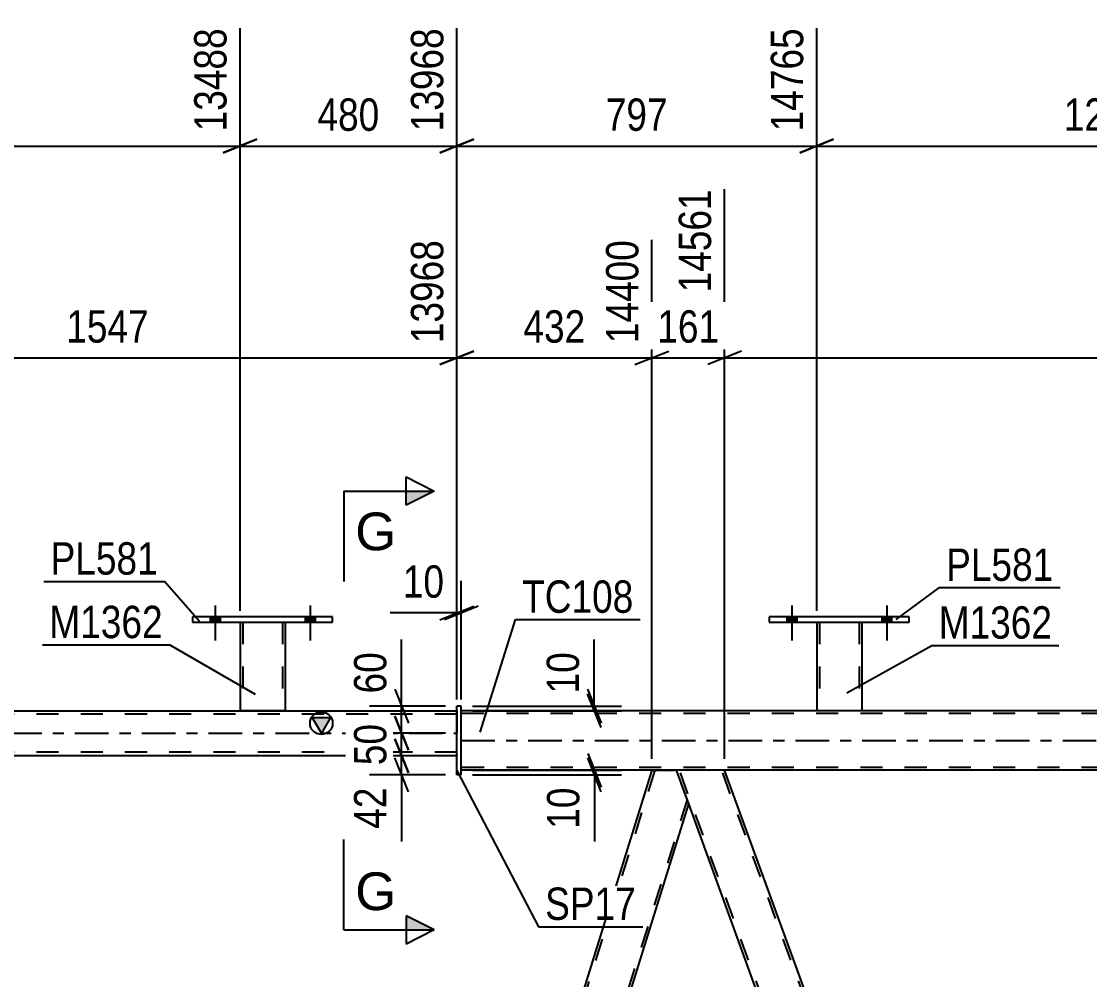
# Model space of a CAD drawing. Header units: millimetres. Extents: x 0 to 841, y 0 to 594.
# Drawn here: x 570.1 to 664.7, y 415.7 to 500.6 of the extents above; entities that cross this region are included whole.
import ezdxf

# ---------------------------------------------------------------- set-up
doc = ezdxf.new("R2010")
doc.units = ezdxf.units.MM
doc.linetypes.add('DXK_LINE_DOT2', pattern=[3.9198, 1.9599, -1.9599])
doc.linetypes.add('DXK_LINE_DOT3', pattern=[5.9187, 2.979, -0.9799, 0.9799, -0.9799])
doc.styles.add('Arial', font='ARIAL.TTF', dxfattribs={"height": 0.2})
doc.styles.add('Arial Narrow', font='ARIALN.TTF', dxfattribs={"height": 0.2})

# ---------------------------------------------------------------- blocks, each defined once
blk = doc.blocks.new('Part-318887959-3688 - 3653')
at = {"color": 2, "linetype": 'Continuous'}
for p, q in [((636.334, 447.854), (636.334, 447.374)), ((648.734, 447.854), (636.334, 447.854)), ((648.734, 447.374), (648.734, 447.854)), ((636.334, 447.374), (648.734, 447.374))]:
    blk.add_line(p, q, dxfattribs=at)
blk = doc.blocks.new('Part-318887959-3693 - 3653')
at = {"color": 7, "linetype": 'DXK_LINE_DOT2'}
for p, q in [((640.534, 447.377), (644.534, 447.377)), ((640.534, 447.374), (640.534, 447.377)), ((640.534, 447.377), (640.534, 447.374)), ((640.774, 447.377), (640.774, 439.534)), ((644.294, 447.377), (644.294, 439.534)), ((644.534, 447.377), (644.534, 447.374)), ((644.534, 447.374), (644.534, 447.377)), ((644.238, 439.534), (644.276, 439.534)), ((644.238, 439.534), (644.276, 439.534)), ((644.276, 439.534), (644.294, 439.534)), ((644.276, 439.534), (644.294, 439.534))]:
    blk.add_line(p, q, dxfattribs=at)
at = {"color": 2, "linetype": 'Continuous'}
for p, q in [((640.534, 447.374), (640.534, 439.534)), ((644.534, 447.374), (644.534, 439.534)), ((640.534, 439.534), (644.534, 439.534))]:
    blk.add_line(p, q, dxfattribs=at)
blk = doc.blocks.new('Part-318887959-4108 - 3653')
at = {"color": 2, "linetype": 'Continuous'}
for p, q in [((546.777, 435.533), (542.52, 435.533)), ((589.634, 317.784), (546.777, 435.533)), ((586.641, 314.313), (544.067, 431.283))]:
    blk.add_line(p, q, dxfattribs=at)
at = {"color": 7, "linetype": 'DXK_LINE_DOT2'}
for p, q in [((542.52, 435.533), (544.067, 431.283)), ((586.896, 314.313), (542.776, 435.533)), ((590.642, 314.313), (546.522, 435.533)), ((590.898, 314.313), (589.634, 317.784)), ((586.641, 314.313), (590.898, 314.313))]:
    blk.add_line(p, q, dxfattribs=at)
blk = doc.blocks.new('Part-318887959-3734 - 3653')
at = {"color": 2, "linetype": 'Continuous'}
for p, q in [((585.254, 447.854), (585.254, 447.374)), ((597.654, 447.854), (585.254, 447.854)), ((597.654, 447.374), (597.654, 447.854)), ((585.254, 447.374), (597.654, 447.374))]:
    blk.add_line(p, q, dxfattribs=at)
blk = doc.blocks.new('Part-318887959-3739 - 3653')
at = {"color": 7, "linetype": 'DXK_LINE_DOT2'}
for p, q in [((589.454, 447.377), (593.454, 447.377)), ((589.454, 447.374), (589.454, 447.377)), ((589.454, 447.377), (589.454, 447.374)), ((589.694, 447.377), (589.694, 439.534)), ((593.214, 447.377), (593.214, 439.534)), ((593.454, 447.377), (593.454, 447.374)), ((593.454, 447.374), (593.454, 447.377)), ((593.158, 439.534), (593.196, 439.534)), ((593.158, 439.534), (593.196, 439.534)), ((593.196, 439.534), (593.214, 439.534)), ((593.196, 439.534), (593.214, 439.534))]:
    blk.add_line(p, q, dxfattribs=at)
at = {"color": 2, "linetype": 'Continuous'}
for p, q in [((589.454, 447.374), (589.454, 439.534)), ((593.454, 447.374), (593.454, 439.534)), ((589.454, 439.534), (593.454, 439.534))]:
    blk.add_line(p, q, dxfattribs=at)
blk = doc.blocks.new('Part-318887959-3769 - 3653')
at = {"color": 2, "linetype": 'Continuous'}
for p, q in [((625.938, 434.253), (589.634, 317.784)), ((629.202, 431.283), (628.121, 434.253)), ((592.742, 314.313), (629.202, 431.283)), ((590.898, 314.313), (589.634, 317.784))]:
    blk.add_line(p, q, dxfattribs=at)
at = {"color": 7, "linetype": 'DXK_LINE_DOT2'}
for p, q in [((626.189, 434.253), (589.77, 317.412)), ((625.938, 434.253), (628.121, 434.253)), ((629.066, 431.655), (592.491, 314.313)), ((592.742, 314.313), (590.898, 314.313))]:
    blk.add_line(p, q, dxfattribs=at)
blk = doc.blocks.new('Bolt-318887959-3896 - 3653')
at = {"linetype": 'Continuous'}
for points in [[(637.894, 447.374), (638.774, 447.374), (638.774, 447.854), (637.894, 447.854)], [(646.294, 447.374), (647.174, 447.374), (647.174, 447.854), (646.294, 447.854)]]:
    blk.add_hatch(color=1, dxfattribs=at).paths.add_polyline_path(points)
at = {"color": 1, "linetype": 'Continuous'}
for p, q in [((638.334, 448.854), (638.334, 445.734)), ((646.734, 448.854), (646.734, 445.734)), ((637.894, 447.854), (637.894, 447.374)), ((638.774, 447.854), (638.774, 447.374)), ((646.294, 447.854), (646.294, 447.374)), ((647.174, 447.854), (647.174, 447.374))]:
    blk.add_line(p, q, dxfattribs=at)
blk = doc.blocks.new('Bolt-318887959-3897 - 3653')
at = {"linetype": 'Continuous'}
for points in [[(586.814, 447.374), (587.694, 447.374), (587.694, 447.854), (586.814, 447.854)], [(595.214, 447.374), (596.094, 447.374), (596.094, 447.854), (595.214, 447.854)]]:
    blk.add_hatch(color=1, dxfattribs=at).paths.add_polyline_path(points)
at = {"color": 1, "linetype": 'Continuous'}
for p, q in [((587.254, 448.854), (587.254, 445.734)), ((595.654, 448.854), (595.654, 445.734)), ((586.814, 447.854), (586.814, 447.374)), ((587.694, 447.854), (587.694, 447.374)), ((595.214, 447.854), (595.214, 447.374)), ((596.094, 447.854), (596.094, 447.374))]:
    blk.add_line(p, q, dxfattribs=at)
blk = doc.blocks.new('Bolt-318887959-3898 - 3653')
at = {"linetype": 'Continuous'}
for points in [[(586.814, 447.374), (587.694, 447.374), (587.694, 447.854), (586.814, 447.854)], [(595.214, 447.374), (596.094, 447.374), (596.094, 447.854), (595.214, 447.854)]]:
    blk.add_hatch(color=1, dxfattribs=at).paths.add_polyline_path(points)
at = {"color": 1, "linetype": 'Continuous'}
for p, q in [((587.254, 448.854), (587.254, 445.734)), ((595.654, 448.854), (595.654, 445.734)), ((586.814, 447.854), (586.814, 447.374)), ((587.694, 447.854), (587.694, 447.374)), ((595.214, 447.854), (595.214, 447.374)), ((596.094, 447.854), (596.094, 447.374))]:
    blk.add_line(p, q, dxfattribs=at)
blk = doc.blocks.new('Bolt-318887959-3901 - 3653')
at = {"linetype": 'Continuous'}
for points in [[(637.894, 447.374), (638.774, 447.374), (638.774, 447.854), (637.894, 447.854)], [(646.294, 447.374), (647.174, 447.374), (647.174, 447.854), (646.294, 447.854)]]:
    blk.add_hatch(color=1, dxfattribs=at).paths.add_polyline_path(points)
at = {"color": 1, "linetype": 'Continuous'}
for p, q in [((638.334, 448.854), (638.334, 445.734)), ((646.734, 448.854), (646.734, 445.734)), ((637.894, 447.854), (637.894, 447.374)), ((638.774, 447.854), (638.774, 447.374)), ((646.294, 447.854), (646.294, 447.374)), ((647.174, 447.854), (647.174, 447.374))]:
    blk.add_line(p, q, dxfattribs=at)
blk = doc.blocks.new('Part-318887959-3949 - 3653')
at = {"color": 7, "linetype": 'DXK_LINE_DOT2'}
for p, q in [((632.377, 434.253), (628.121, 434.253)), ((629.202, 431.283), (628.121, 434.253)), ((672.031, 314.313), (628.376, 434.253)), ((675.777, 314.313), (632.122, 434.253)), ((671.775, 314.313), (670.022, 319.129)), ((676.032, 314.313), (674.279, 319.129)), ((676.032, 314.313), (671.775, 314.313))]:
    blk.add_line(p, q, dxfattribs=at)
at = {"color": 2, "linetype": 'Continuous'}
for p, q in [((674.279, 319.129), (632.377, 434.253)), ((670.022, 319.129), (629.202, 431.283))]:
    blk.add_line(p, q, dxfattribs=at)
blk = doc.blocks.new('Part-318887959-4097 - 3653')
at = {"linetype": 'Continuous'}
blk.add_hatch(color=2, dxfattribs=at).paths.add_polyline_path([(596.655, 437.533), (595.855, 438.933), (597.455, 438.933)])
at = {"color": 2, "linetype": 'Continuous'}
for p, q in [((107.249, 439.533), (608.655, 439.533)), ((596.655, 437.533), (595.855, 438.933)), ((595.855, 438.933), (597.455, 438.933)), ((597.455, 438.933), (596.655, 437.533)), ((608.655, 435.533), (546.777, 435.533))]:
    blk.add_line(p, q, dxfattribs=at)
at = {"color": 7, "linetype": 'DXK_LINE_DOT2'}
for p, q in [((608.655, 439.213), (107.249, 439.213)), ((608.655, 439.533), (608.655, 435.533)), ((608.655, 435.853), (107.249, 435.853))]:
    blk.add_line(p, q, dxfattribs=at)
at = {"color": 7, "linetype": 'DXK_LINE_DOT3'}
blk.add_line((107.249, 437.533), (608.655, 437.533), dxfattribs=at)
at = {"color": 2, "linetype": 'Continuous'}
blk.add_circle((596.655, 438.433), 1, dxfattribs=at)
blk = doc.blocks.new('Part-318887959-4229 - 3653')
at = {"color": 2, "linetype": 'Continuous'}
for p, q in [((608.655, 433.853), (608.655, 439.933)), ((609.055, 439.933), (608.655, 439.933)), ((609.055, 433.853), (609.055, 439.933)), ((609.055, 433.853), (608.655, 433.853))]:
    blk.add_line(p, q, dxfattribs=at)
blk = doc.blocks.new('Part-318887959-4234 - 3653')
at = {"color": 2, "linetype": 'Continuous'}
for p, q in [((711.865, 439.533), (609.055, 439.533)), ((711.865, 434.253), (609.055, 434.253))]:
    blk.add_line(p, q, dxfattribs=at)
at = {"color": 7, "linetype": 'DXK_LINE_DOT2'}
for p, q in [((609.055, 434.253), (609.055, 439.533)), ((771.794, 439.293), (609.055, 439.293)), ((771.794, 434.493), (609.055, 434.493))]:
    blk.add_line(p, q, dxfattribs=at)
at = {"color": 7, "linetype": 'DXK_LINE_DOT3'}
blk.add_line((609.055, 436.893), (771.794, 436.893), dxfattribs=at)
blk = doc.blocks.new('StraightDimension-318887959-5180 - 3653')
at = {"color": 7, "linetype": 'Continuous'}
for p, q in [((538.373, 448.377), (538.373, 499.98)), ((589.454, 448.377), (589.454, 499.98)), ((539.873, 490.139), (536.873, 488.939)), ((538.373, 489.539), (589.454, 489.539)), ((587.954, 488.939), (590.954, 490.139))]:
    blk.add_line(p, q, dxfattribs=at)
at = {"color": 0}
blk.add_wipeout([(568.17, 490.289), (568.17, 494.489), (559.657, 494.489), (559.657, 490.289)], dxfattribs=at)
at = {"color": 3, "style": 'Arial Narrow'}
blk.add_text('1277', height=2.8633, dxfattribs=at).set_placement((560.257, 490.889))
at = {"color": 0, "linetype": 'Continuous'}
blk.add_wipeout([(588.854, 500.58), (584.654, 500.58), (584.654, 490.239), (588.854, 490.239)], dxfattribs=at)
at = {"color": 3, "linetype": 'Continuous', "style": 'Arial Narrow'}
blk.add_text('13488', height=2.8633, rotation=90.00021, dxfattribs=at).set_placement((588.254, 490.839))
blk = doc.blocks.new('StraightDimension-318887959-4904 - 3653')
at = {"color": 7, "linetype": 'Continuous'}
for p, q in [((546.777, 436.533), (546.777, 485.72)), ((608.655, 440.533), (608.655, 481.22)), ((548.277, 471.379), (545.277, 470.179)), ((607.155, 470.179), (610.155, 471.379)), ((546.777, 470.779), (608.655, 470.779))]:
    blk.add_line(p, q, dxfattribs=at)
at = {"color": 0}
blk.add_wipeout([(581.972, 471.529), (581.972, 475.729), (573.46, 475.729), (573.46, 471.529)], dxfattribs=at)
at = {"color": 3, "style": 'Arial Narrow'}
blk.add_text('1547', height=2.8633, dxfattribs=at).set_placement((574.06, 472.129))
at = {"color": 0, "linetype": 'Continuous'}
blk.add_wipeout([(608.055, 481.82), (603.855, 481.82), (603.855, 471.479), (608.055, 471.479)], dxfattribs=at)
at = {"color": 3, "linetype": 'Continuous', "style": 'Arial Narrow'}
blk.add_text('13968', height=2.8633, rotation=90.00021, dxfattribs=at).set_placement((607.455, 472.079))
blk = doc.blocks.new('StraightDimension-318887959-4952 - 3653')
at = {"color": 7, "linetype": 'Continuous'}
for p, q in [((632.377, 435.253), (632.377, 485.72)), ((711.072, 435.253), (711.072, 481.22)), ((633.877, 471.379), (630.877, 470.179)), ((709.572, 470.179), (712.572, 471.379)), ((632.377, 470.779), (711.072, 470.779))]:
    blk.add_line(p, q, dxfattribs=at)
at = {"color": 0}
blk.add_wipeout([(675.981, 471.529), (675.981, 475.729), (667.468, 475.729), (667.468, 471.529)], dxfattribs=at)
at = {"color": 3, "style": 'Arial Narrow'}
blk.add_text('1967', height=2.8633, dxfattribs=at).set_placement((668.068, 472.129))
at = {"color": 0, "linetype": 'Continuous'}
blk.add_wipeout([(710.472, 481.82), (706.272, 481.82), (706.272, 471.479), (710.472, 471.479)], dxfattribs=at)
at = {"color": 3, "linetype": 'Continuous', "style": 'Arial Narrow'}
blk.add_text('16529', height=2.8633, rotation=90.00021, dxfattribs=at).set_placement((709.872, 472.079))
blk = doc.blocks.new('StraightDimension-318887959-4389 - 3653')
at = {"color": 7, "linetype": 'Continuous'}
for p, q in [((620.828, 439.933), (620.828, 445.84)), ((620.828, 439.933), (620.828, 445.84)), ((620.228, 441.433), (621.428, 438.433)), ((621.428, 438.033), (620.228, 441.033)), ((610.055, 439.933), (623.228, 439.933)), ((610.055, 439.533), (623.228, 439.533)), ((620.828, 439.533), (620.828, 439.933))]:
    blk.add_line(p, q, dxfattribs=at)
at = {"color": 0}
blk.add_wipeout([(620.078, 445.315), (615.878, 445.315), (615.878, 440.458), (620.078, 440.458)], dxfattribs=at)
at = {"color": 3, "style": 'Arial Narrow'}
blk.add_text('10', height=2.8633, rotation=90.00021, dxfattribs=at).set_placement((619.478, 441.058))
blk = doc.blocks.new('StraightDimension-318887959-5351 - 3653')
at = {"color": 7, "linetype": 'Continuous'}
for p, q in [((603.161, 437.033), (604.361, 434.033)), ((607.655, 435.533), (600.911, 435.533)), ((604.361, 432.353), (603.161, 435.353)), ((603.761, 433.853), (603.761, 435.533)), ((607.655, 433.853), (600.911, 433.853)), ((603.761, 433.853), (603.761, 427.947)), ((603.761, 433.853), (603.761, 427.947))]:
    blk.add_line(p, q, dxfattribs=at)
at = {"color": 0}
blk.add_wipeout([(603.011, 433.328), (598.811, 433.328), (598.811, 428.472), (603.011, 428.472)], dxfattribs=at)
at = {"color": 3, "style": 'Arial Narrow'}
blk.add_text('42', height=2.8633, rotation=90.00021, dxfattribs=at).set_placement((602.411, 429.072))
blk = doc.blocks.new('StraightDimension-318887959-5331 - 3653')
at = {"color": 7, "linetype": 'Continuous'}
for p, q in [((603.761, 439.933), (603.761, 445.84)), ((603.761, 439.933), (603.761, 445.84)), ((603.161, 441.433), (604.361, 438.433)), ((607.655, 439.933), (600.911, 439.933)), ((603.761, 437.533), (603.761, 439.933)), ((604.361, 436.033), (603.161, 439.033)), ((607.655, 437.533), (600.911, 437.533))]:
    blk.add_line(p, q, dxfattribs=at)
at = {"color": 0}
blk.add_wipeout([(603.011, 445.315), (598.811, 445.315), (598.811, 440.458), (603.011, 440.458)], dxfattribs=at)
at = {"color": 3, "style": 'Arial Narrow'}
blk.add_text('60', height=2.8633, rotation=90.00021, dxfattribs=at).set_placement((602.411, 441.058))
blk = doc.blocks.new('StraightDimension-318887959-4916 - 3653')
at = {"color": 7, "linetype": 'Continuous'}
for p, q in [((608.655, 440.533), (608.655, 481.22)), ((625.938, 435.253), (625.938, 481.22)), ((610.155, 471.379), (607.155, 470.179)), ((624.438, 470.179), (627.438, 471.379)), ((608.655, 470.779), (625.938, 470.779))]:
    blk.add_line(p, q, dxfattribs=at)
at = {"color": 0}
blk.add_wipeout([(620.639, 471.529), (620.639, 475.729), (613.954, 475.729), (613.954, 471.529)], dxfattribs=at)
at = {"color": 3, "style": 'Arial Narrow'}
blk.add_text('432', height=2.8633, dxfattribs=at).set_placement((614.554, 472.129))
at = {"color": 0, "linetype": 'Continuous'}
blk.add_wipeout([(625.338, 481.82), (621.138, 481.82), (621.138, 471.479), (625.338, 471.479)], dxfattribs=at)
at = {"color": 3, "linetype": 'Continuous', "style": 'Arial Narrow'}
blk.add_text('14400', height=2.8633, rotation=90.00021, dxfattribs=at).set_placement((624.738, 472.079))
blk = doc.blocks.new('StraightDimension-318887959-4933 - 3653')
at = {"color": 7, "linetype": 'Continuous'}
for p, q in [((632.377, 435.253), (632.377, 485.72)), ((625.938, 435.253), (625.938, 481.22)), ((624.438, 470.179), (627.438, 471.379)), ((633.877, 471.379), (630.877, 470.179)), ((625.938, 470.779), (632.377, 470.779))]:
    blk.add_line(p, q, dxfattribs=at)
at = {"color": 0}
blk.add_wipeout([(632.5, 471.529), (632.5, 475.729), (625.815, 475.729), (625.815, 471.529)], dxfattribs=at)
at = {"color": 3, "style": 'Arial Narrow'}
blk.add_text('161', height=2.8633, dxfattribs=at).set_placement((626.415, 472.129))
at = {"color": 0, "linetype": 'Continuous'}
blk.add_wipeout([(631.777, 486.32), (627.577, 486.32), (627.577, 475.979), (631.777, 475.979)], dxfattribs=at)
at = {"color": 3, "linetype": 'Continuous', "style": 'Arial Narrow'}
blk.add_text('14561', height=2.8633, rotation=90.00021, dxfattribs=at).set_placement((631.177, 476.579))
blk = doc.blocks.new('StraightDimension-318887959-5017 - 3653')
at = {"color": 7, "linetype": 'Continuous'}
for p, q in [((608.655, 440.533), (608.655, 451.041)), ((609.055, 440.533), (609.055, 451.041)), ((607.155, 447.591), (610.155, 448.791)), ((610.555, 448.791), (607.555, 447.591)), ((608.655, 448.191), (602.749, 448.191)), ((608.655, 448.191), (602.749, 448.191)), ((608.655, 448.191), (609.055, 448.191))]:
    blk.add_line(p, q, dxfattribs=at)
at = {"color": 0}
blk.add_wipeout([(608.13, 448.941), (608.13, 453.141), (603.274, 453.141), (603.274, 448.941)], dxfattribs=at)
at = {"color": 3, "style": 'Arial Narrow'}
blk.add_text('10', height=2.8633, dxfattribs=at).set_placement((603.874, 449.541))
blk = doc.blocks.new('StraightDimension-318887959-5026 - 3653')
at = {"color": 7, "linetype": 'Continuous'}
for p, q in [((620.254, 435.753), (621.454, 432.753)), ((621.454, 432.353), (620.254, 435.353)), ((610.055, 434.253), (623.254, 434.253)), ((610.055, 433.853), (623.254, 433.853)), ((620.854, 433.853), (620.854, 434.253)), ((620.854, 433.853), (620.854, 427.947)), ((620.854, 433.853), (620.854, 427.947))]:
    blk.add_line(p, q, dxfattribs=at)
at = {"color": 0}
blk.add_wipeout([(620.104, 433.328), (615.904, 433.328), (615.904, 428.472), (620.104, 428.472)], dxfattribs=at)
at = {"color": 3, "style": 'Arial Narrow'}
blk.add_text('10', height=2.8633, rotation=90.00021, dxfattribs=at).set_placement((619.504, 429.072))
blk = doc.blocks.new('StraightDimension-318887959-5190 - 3653')
at = {"color": 7, "linetype": 'Continuous'}
for p, q in [((589.454, 448.377), (589.454, 499.98)), ((608.655, 440.533), (608.655, 499.98)), ((590.954, 490.139), (587.954, 488.939)), ((589.454, 489.539), (608.655, 489.539)), ((607.155, 488.939), (610.155, 490.139))]:
    blk.add_line(p, q, dxfattribs=at)
at = {"color": 0}
blk.add_wipeout([(602.397, 490.289), (602.397, 494.489), (595.712, 494.489), (595.712, 490.289)], dxfattribs=at)
at = {"color": 3, "style": 'Arial Narrow'}
blk.add_text('480', height=2.8633, dxfattribs=at).set_placement((596.312, 490.889))
at = {"color": 0, "linetype": 'Continuous'}
blk.add_wipeout([(608.055, 500.58), (603.855, 500.58), (603.855, 490.239), (608.055, 490.239)], dxfattribs=at)
at = {"color": 3, "linetype": 'Continuous', "style": 'Arial Narrow'}
blk.add_text('13968', height=2.8633, rotation=90.00021, dxfattribs=at).set_placement((607.455, 490.839))
blk = doc.blocks.new('StraightDimension-318887959-5200 - 3653')
at = {"color": 7, "linetype": 'Continuous'}
for p, q in [((608.655, 440.533), (608.655, 499.98)), ((640.534, 448.377), (640.534, 499.98)), ((610.155, 490.139), (607.155, 488.939)), ((608.655, 489.539), (640.534, 489.539)), ((639.034, 488.939), (642.034, 490.139))]:
    blk.add_line(p, q, dxfattribs=at)
at = {"color": 0}
blk.add_wipeout([(627.937, 490.289), (627.937, 494.489), (621.252, 494.489), (621.252, 490.289)], dxfattribs=at)
at = {"color": 3, "style": 'Arial Narrow'}
blk.add_text('797', height=2.8633, dxfattribs=at).set_placement((621.852, 490.889))
at = {"color": 0, "linetype": 'Continuous'}
blk.add_wipeout([(639.934, 500.58), (635.734, 500.58), (635.734, 490.239), (639.934, 490.239)], dxfattribs=at)
at = {"color": 3, "linetype": 'Continuous', "style": 'Arial Narrow'}
blk.add_text('14765', height=2.8633, rotation=90.00021, dxfattribs=at).set_placement((639.334, 490.839))
blk = doc.blocks.new('StraightDimension-318887959-5210 - 3653')
at = {"color": 7, "linetype": 'Continuous'}
for p, q in [((640.534, 448.377), (640.534, 499.98)), ((691.615, 448.377), (691.615, 499.98)), ((642.034, 490.139), (639.034, 488.939)), ((640.534, 489.539), (691.615, 489.539)), ((690.115, 488.939), (693.115, 490.139))]:
    blk.add_line(p, q, dxfattribs=at)
at = {"color": 0}
blk.add_wipeout([(670.331, 490.289), (670.331, 494.489), (661.818, 494.489), (661.818, 490.289)], dxfattribs=at)
at = {"color": 3, "style": 'Arial Narrow'}
blk.add_text('1277', height=2.8633, dxfattribs=at).set_placement((662.418, 490.889))
at = {"color": 0, "linetype": 'Continuous'}
blk.add_wipeout([(691.015, 500.58), (686.815, 500.58), (686.815, 490.239), (691.015, 490.239)], dxfattribs=at)
at = {"color": 3, "linetype": 'Continuous', "style": 'Arial Narrow'}
blk.add_text('16042', height=2.8633, rotation=90.00021, dxfattribs=at).set_placement((690.415, 490.839))
blk = doc.blocks.new('StraightDimension-318887959-5341 - 3653')
at = {"color": 7, "linetype": 'Continuous'}
for p, q in [((603.161, 439.033), (604.361, 436.033)), ((607.655, 437.533), (600.911, 437.533)), ((603.761, 435.533), (603.761, 437.533)), ((604.361, 434.033), (603.161, 437.033)), ((607.655, 435.533), (600.911, 435.533))]:
    blk.add_line(p, q, dxfattribs=at)
at = {"color": 0}
blk.add_wipeout([(603.011, 438.961), (598.811, 438.961), (598.811, 434.105), (603.011, 434.105)], dxfattribs=at)
at = {"color": 3, "style": 'Arial Narrow'}
blk.add_text('50', height=2.8633, rotation=90.00021, dxfattribs=at).set_placement((602.411, 434.705))
blk = doc.blocks.new('Mark-318887959-3684 - 3653')
at = {"color": 30, "linetype": 'Continuous'}
for p, q in [((647.571, 447.614), (651.402, 450.43)), ((651.402, 450.43), (662.106, 450.43))]:
    blk.add_line(p, q, dxfattribs=at)
at = {"color": 0}
blk.add_wipeout([(661.506, 451.03), (661.506, 454.03), (652.002, 454.03), (652.002, 451.03)], dxfattribs=at)
blk.add_wipeout([(661.506, 451.03), (661.506, 454.03), (652.002, 454.03), (652.002, 451.03)], dxfattribs=at)
at = {"color": 3, "style": 'Arial Narrow'}
blk.add_text('PL581', height=2.8633, dxfattribs=at).set_placement((652.002, 451.03))
blk = doc.blocks.new('Mark-318887959-3689 - 3653')
at = {"color": 30, "linetype": 'Continuous'}
for p, q in [((643.196, 441.112), (650.744, 445.315)), ((650.744, 445.315), (661.996, 445.315))]:
    blk.add_line(p, q, dxfattribs=at)
at = {"color": 0}
blk.add_wipeout([(661.396, 445.915), (661.396, 448.915), (651.344, 448.915), (651.344, 445.915)], dxfattribs=at)
blk.add_wipeout([(661.396, 445.915), (661.396, 448.915), (651.344, 448.915), (651.344, 445.915)], dxfattribs=at)
at = {"color": 3, "style": 'Arial Narrow'}
blk.add_text('M1362', height=2.8633, dxfattribs=at).set_placement((651.344, 445.915))
blk = doc.blocks.new('Mark-318887959-3730 - 3653')
at = {"color": 30, "linetype": 'Continuous'}
for p in [(572.072, 450.983), (585.865, 447.419)]:
    blk.add_line(p, (582.776, 450.983), dxfattribs=at)
at = {"color": 0}
blk.add_wipeout([(582.176, 451.583), (582.176, 454.583), (572.672, 454.583), (572.672, 451.583)], dxfattribs=at)
blk.add_wipeout([(582.176, 451.583), (582.176, 454.583), (572.672, 454.583), (572.672, 451.583)], dxfattribs=at)
at = {"color": 3, "style": 'Arial Narrow'}
blk.add_text('PL581', height=2.8633, dxfattribs=at).set_placement((572.672, 451.583))
blk = doc.blocks.new('Mark-318887959-3735 - 3653')
at = {"color": 30, "linetype": 'Continuous'}
for p in [(571.964, 445.358), (590.812, 440.97)]:
    blk.add_line(p, (583.216, 445.358), dxfattribs=at)
at = {"color": 0}
blk.add_wipeout([(582.616, 445.958), (582.616, 448.958), (572.564, 448.958), (572.564, 445.958)], dxfattribs=at)
blk.add_wipeout([(582.616, 445.958), (582.616, 448.958), (572.564, 448.958), (572.564, 445.958)], dxfattribs=at)
at = {"color": 3, "style": 'Arial Narrow'}
blk.add_text('M1362', height=2.8633, dxfattribs=at).set_placement((572.564, 445.958))
blk = doc.blocks.new('Mark-318887959-4230 - 3653')
at = {"color": 30, "linetype": 'Continuous'}
for p, q in [((610.733, 437.631), (613.843, 447.603)), ((613.843, 447.603), (624.907, 447.603))]:
    blk.add_line(p, q, dxfattribs=at)
at = {"color": 0}
blk.add_wipeout([(624.307, 448.203), (624.307, 451.203), (614.443, 451.203), (614.443, 448.203)], dxfattribs=at)
blk.add_wipeout([(624.307, 448.203), (624.307, 451.203), (614.443, 451.203), (614.443, 448.203)], dxfattribs=at)
at = {"color": 3, "style": 'Arial Narrow'}
blk.add_text('TC108', height=2.8633, dxfattribs=at).set_placement((614.443, 448.203))
blk = doc.blocks.new('Mark-318887959-4225 - 3653')
at = {"color": 30, "linetype": 'Continuous'}
for p, q in [((608.655, 434.228), (615.88, 420.403)), ((615.88, 420.403), (625.119, 420.403))]:
    blk.add_line(p, q, dxfattribs=at)
at = {"color": 0}
blk.add_wipeout([(624.519, 421.003), (624.519, 424.003), (616.48, 424.003), (616.48, 421.003)], dxfattribs=at)
blk.add_wipeout([(624.519, 421.003), (624.519, 424.003), (616.48, 424.003), (616.48, 421.003)], dxfattribs=at)
at = {"color": 3, "style": 'Arial Narrow'}
blk.add_text('SP17', height=2.8633, dxfattribs=at).set_placement((616.48, 421.003))
blk = doc.blocks.new('SectionMark-318887959-5414 - 3653')
at = {"linetype": 'Continuous'}
for points in [[(604.155, 457.737), (604.155, 458.987), (606.655, 458.987)], [(604.155, 420.117), (604.155, 421.367), (606.655, 420.117)]]:
    blk.add_hatch(color=6, dxfattribs=at).paths.add_polyline_path(points)
at = {"color": 6, "linetype": 'Continuous'}
for p, q in [((604.155, 457.737), (604.155, 460.237)), ((604.155, 460.237), (606.655, 458.987)), ((598.655, 458.987), (598.655, 450.987)), ((598.655, 458.987), (606.655, 458.987)), ((606.655, 458.987), (604.155, 457.737)), ((598.655, 420.117), (598.655, 428.117)), ((606.655, 420.117), (604.155, 421.367)), ((604.155, 421.367), (604.155, 418.867)), ((598.655, 420.117), (606.655, 420.117)), ((606.655, 420.117), (604.155, 418.867))]:
    blk.add_line(p, q, dxfattribs=at)
at = {"color": 0, "linetype": 'Continuous'}
for points in [[(603.285, 453.737), (603.285, 457.237), (599.655, 457.237), (599.655, 453.737)], [(603.285, 421.867), (603.285, 425.367), (599.655, 425.367), (599.655, 421.867)]]:
    blk.add_wipeout(points, dxfattribs=at)
at = {"color": 3, "linetype": 'Continuous', "style": 'Arial'}
for p in [(599.655, 453.737), (599.655, 421.867)]:
    blk.add_text('G', height=3.343, dxfattribs=at).set_placement(p)

msp = doc.modelspace()

# ---------------------------------------------------------------- block references
for name in ['Bolt-318887959-3897 - 3653', 'Bolt-318887959-3898 - 3653', 'Bolt-318887959-3896 - 3653', 'Bolt-318887959-3901 - 3653', 'Part-318887959-3734 - 3653', 'Part-318887959-3688 - 3653', 'Part-318887959-3739 - 3653', 'Part-318887959-3693 - 3653', 'Part-318887959-4097 - 3653', 'Part-318887959-4229 - 3653', 'Part-318887959-4234 - 3653', 'Part-318887959-4108 - 3653', 'Part-318887959-3769 - 3653', 'Part-318887959-3949 - 3653']:
    msp.add_blockref(name, (0, 0))

# ---------------------------------------------------------------- next in the draw order: block references
for name in ['StraightDimension-318887959-5180 - 3653', 'StraightDimension-318887959-4952 - 3653']:
    msp.add_blockref(name, (0, 0))

# ---------------------------------------------------------------- next in the draw order: block references
msp.add_blockref('StraightDimension-318887959-4904 - 3653', (0, 0))

# ---------------------------------------------------------------- next in the draw order: block references
for name in ['Mark-318887959-3730 - 3653', 'StraightDimension-318887959-4389 - 3653', 'StraightDimension-318887959-5351 - 3653']:
    msp.add_blockref(name, (0, 0))

# ---------------------------------------------------------------- next in the draw order: block references
msp.add_blockref('StraightDimension-318887959-5331 - 3653', (0, 0))

# ---------------------------------------------------------------- next in the draw order: block references
msp.add_blockref('StraightDimension-318887959-4916 - 3653', (0, 0))

# ---------------------------------------------------------------- next in the draw order: block references
for name in ['StraightDimension-318887959-4933 - 3653', 'StraightDimension-318887959-5017 - 3653', 'StraightDimension-318887959-5341 - 3653', 'StraightDimension-318887959-5026 - 3653']:
    msp.add_blockref(name, (0, 0))

# ---------------------------------------------------------------- next in the draw order: block references
for name in ['StraightDimension-318887959-5190 - 3653', 'Mark-318887959-4225 - 3653']:
    msp.add_blockref(name, (0, 0))

# ---------------------------------------------------------------- next in the draw order: block references
for name in ['StraightDimension-318887959-5200 - 3653', 'SectionMark-318887959-5414 - 3653', 'Mark-318887959-3735 - 3653']:
    msp.add_blockref(name, (0, 0))

# ---------------------------------------------------------------- next in the draw order: block references
for name in ['StraightDimension-318887959-5210 - 3653', 'Mark-318887959-4230 - 3653']:
    msp.add_blockref(name, (0, 0))

# ---------------------------------------------------------------- next in the draw order: block references
msp.add_blockref('Mark-318887959-3684 - 3653', (0, 0))

# ---------------------------------------------------------------- next in the draw order: block references
msp.add_blockref('Mark-318887959-3689 - 3653', (0, 0))

doc.saveas('drawing.dxf')
